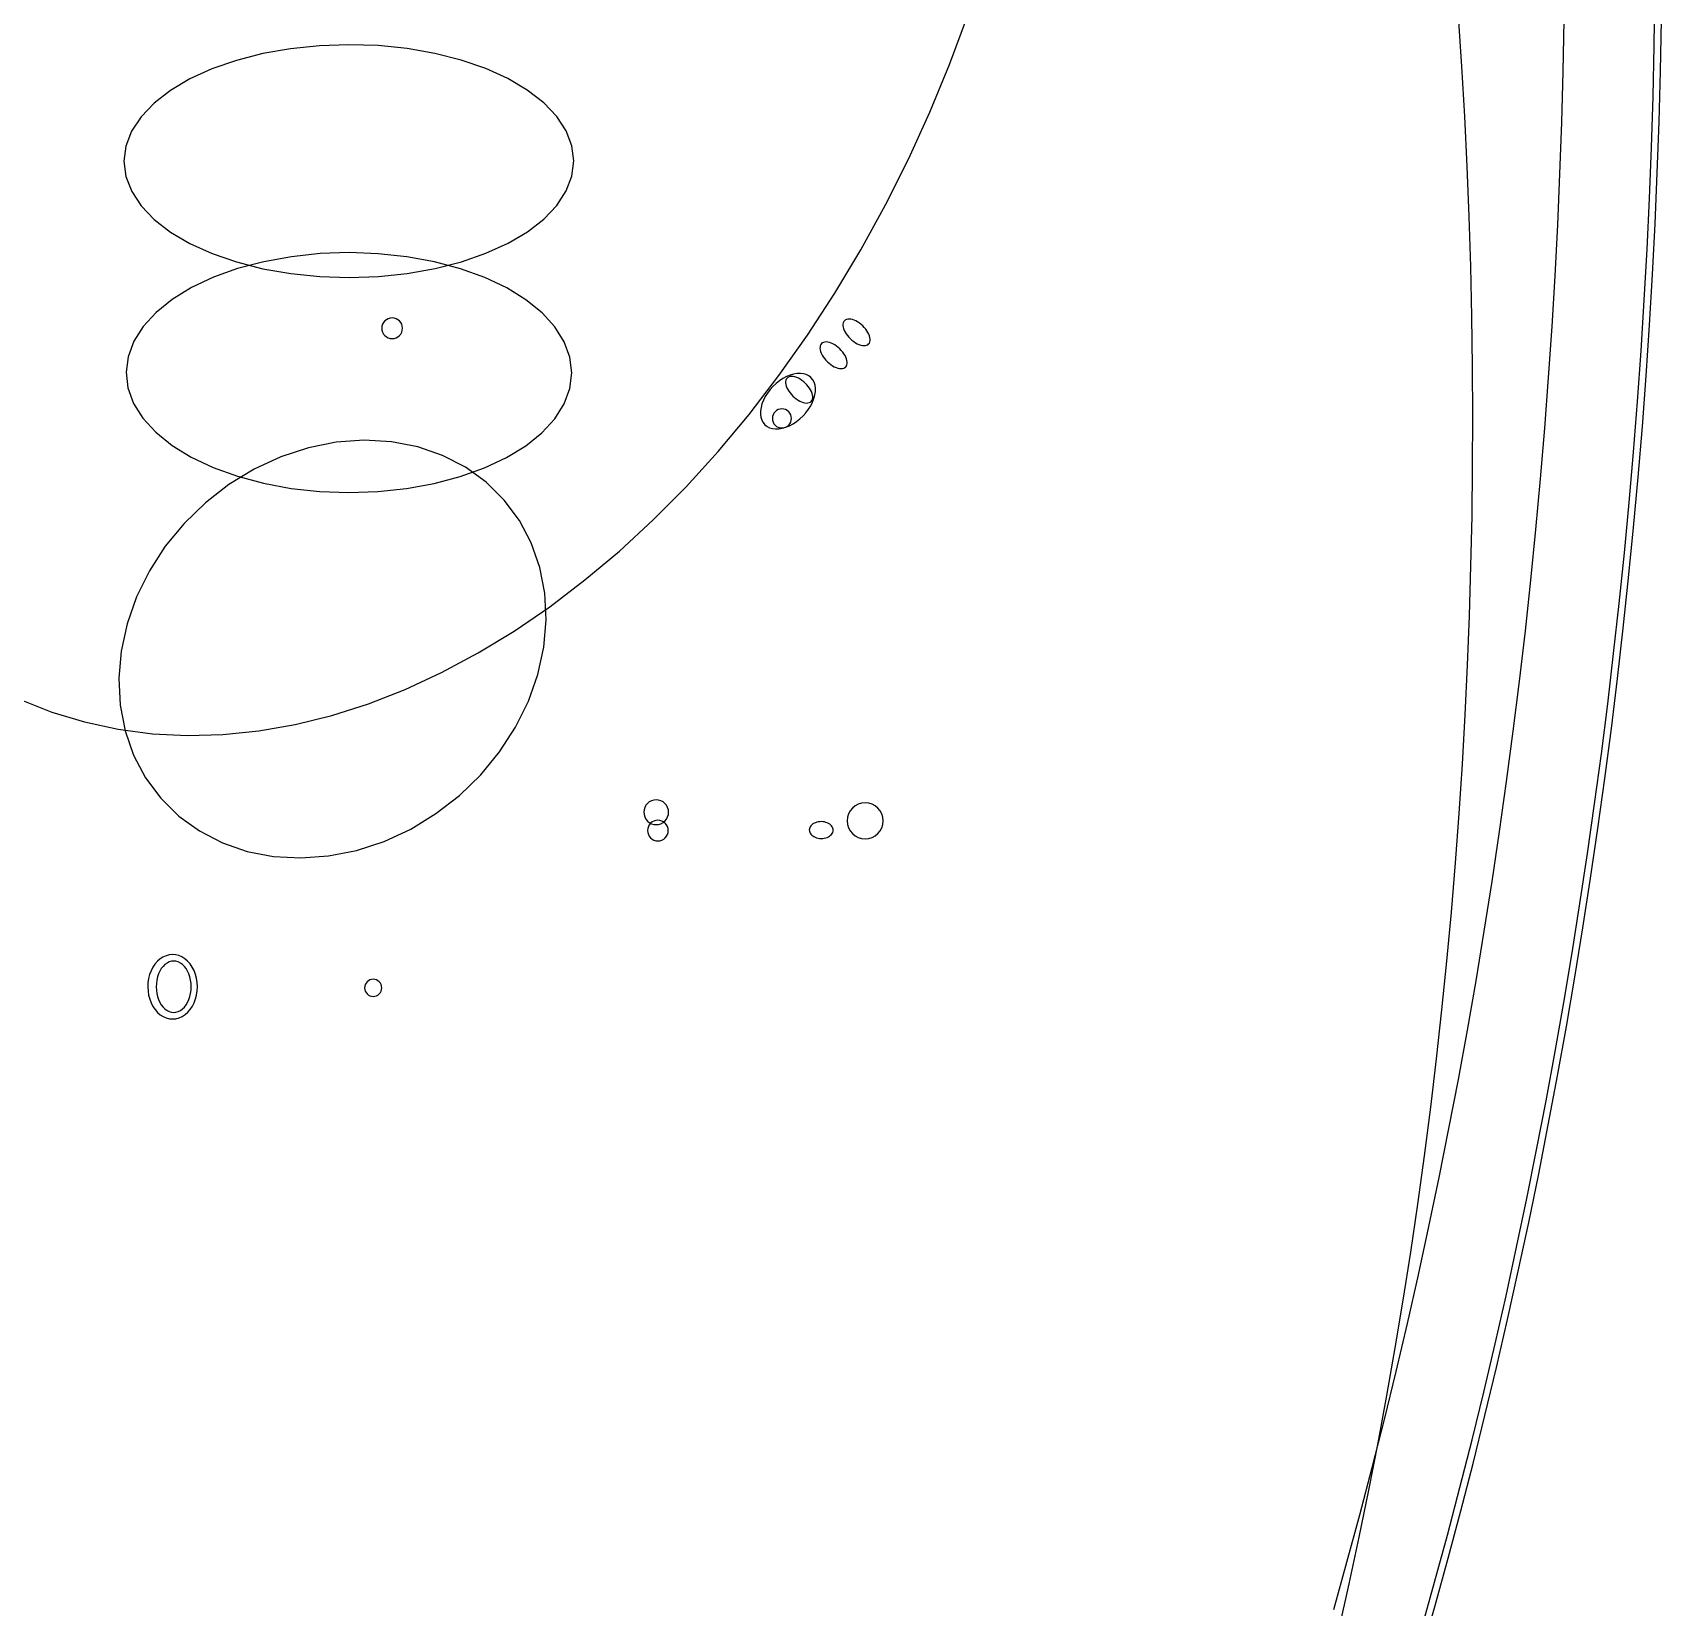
# Model space of a CAD drawing. Extents: x -1 to 217, y -22 to 302.
# Drawn here: x 157 to 217.1, y 77.4 to 135.4 of the extents above; entities that cross this region are included whole.
import ezdxf

# ---------------------------------------------------------------- set-up
doc = ezdxf.new("R2010")
doc.units = 0

msp = doc.modelspace()

# ---------------------------------------------------------------- linework, layer by layer
at = {"layer": 'CIRCLES'}
for p, q in [((169.89, 124.598), (169.883, 124.523)), ((169.883, 124.523), (169.89, 124.449)), ((169.912, 124.67), (169.89, 124.598)), ((169.89, 124.449), (169.912, 124.377)), ((169.947, 124.736), (169.912, 124.67)), ((169.912, 124.377), (169.947, 124.311)), ((169.995, 124.793), (169.947, 124.736)), ((170.053, 124.841), (169.995, 124.793)), ((170.119, 124.876), (170.053, 124.841)), ((170.19, 124.898), (170.119, 124.876)), ((170.265, 124.905), (170.19, 124.898)), ((170.339, 124.898), (170.265, 124.905)), ((170.411, 124.876), (170.339, 124.898)), ((170.477, 124.841), (170.411, 124.876)), ((170.534, 124.793), (170.477, 124.841)), ((170.582, 124.736), (170.534, 124.793)), ((170.617, 124.67), (170.582, 124.736)), ((170.582, 124.311), (170.617, 124.377)), ((170.639, 124.598), (170.617, 124.67)), ((170.617, 124.377), (170.639, 124.449)), ((170.646, 124.523), (170.639, 124.598)), ((170.639, 124.449), (170.646, 124.523)), ((169.947, 124.311), (169.995, 124.254)), ((169.995, 124.254), (170.053, 124.206)), ((170.053, 124.206), (170.119, 124.171)), ((170.119, 124.171), (170.19, 124.149)), ((170.19, 124.149), (170.265, 124.142)), ((170.265, 124.142), (170.339, 124.149)), ((170.339, 124.149), (170.411, 124.171)), ((170.411, 124.171), (170.477, 124.206)), ((170.477, 124.206), (170.534, 124.254)), ((170.534, 124.254), (170.582, 124.311)), ((184.311, 121.335), (184.291, 121.269)), ((184.344, 121.396), (184.311, 121.335)), ((184.388, 121.449), (184.344, 121.396)), ((184.441, 121.493), (184.388, 121.449)), ((184.502, 121.526), (184.441, 121.493)), ((184.568, 121.546), (184.502, 121.526)), ((184.637, 121.553), (184.568, 121.546)), ((184.706, 121.546), (184.637, 121.553)), ((184.772, 121.526), (184.706, 121.546)), ((184.833, 121.493), (184.772, 121.526)), ((184.886, 121.449), (184.833, 121.493)), ((184.93, 121.396), (184.886, 121.449)), ((184.962, 121.335), (184.93, 121.396)), ((184.982, 121.269), (184.962, 121.335)), ((184.291, 121.269), (184.285, 121.2)), ((184.285, 121.2), (184.291, 121.132)), ((184.291, 121.132), (184.311, 121.066)), ((184.311, 121.066), (184.344, 121.005)), ((184.344, 121.005), (184.388, 120.951)), ((184.388, 120.951), (184.441, 120.907)), ((184.441, 120.907), (184.502, 120.875)), ((184.502, 120.875), (184.568, 120.855)), ((184.568, 120.855), (184.637, 120.848)), ((184.637, 120.848), (184.706, 120.855)), ((184.706, 120.855), (184.772, 120.875)), ((184.772, 120.875), (184.833, 120.907)), ((184.833, 120.907), (184.886, 120.951)), ((184.886, 120.951), (184.93, 121.005)), ((184.93, 121.005), (184.962, 121.066)), ((184.962, 121.066), (184.982, 121.132)), ((184.989, 121.2), (184.982, 121.269)), ((184.982, 121.132), (184.989, 121.2)), ((179.621, 106.934), (179.578, 106.855)), ((179.678, 107.004), (179.621, 106.934)), ((179.747, 107.061), (179.678, 107.004)), ((179.826, 107.103), (179.747, 107.061)), ((179.912, 107.129), (179.826, 107.103)), ((180.001, 107.138), (179.912, 107.129)), ((180.091, 107.129), (180.001, 107.138)), ((180.177, 107.103), (180.091, 107.129)), ((180.256, 107.061), (180.177, 107.103)), ((180.325, 107.004), (180.256, 107.061)), ((180.382, 106.934), (180.325, 107.004)), ((180.424, 106.855), (180.382, 106.934)), ((187.337, 106.915), (187.236, 106.832)), ((187.452, 106.976), (187.337, 106.915)), ((187.576, 107.014), (187.452, 106.976)), ((187.706, 107.027), (187.576, 107.014)), ((187.836, 107.014), (187.706, 107.027)), ((187.96, 106.976), (187.836, 107.014)), ((188.075, 106.915), (187.96, 106.976)), ((188.176, 106.832), (188.075, 106.915)), ((179.552, 106.769), (179.543, 106.68)), ((179.543, 106.68), (179.552, 106.591)), ((179.578, 106.855), (179.552, 106.769)), ((179.552, 106.591), (179.578, 106.505)), ((179.578, 106.505), (179.621, 106.426)), ((179.621, 106.426), (179.678, 106.356)), ((179.678, 106.356), (179.747, 106.299)), ((179.853, 106.32), (179.795, 106.272)), ((179.919, 106.355), (179.853, 106.32)), ((179.99, 106.377), (179.919, 106.355)), ((180.065, 106.384), (179.99, 106.377)), ((180.139, 106.377), (180.065, 106.384)), ((180.211, 106.355), (180.139, 106.377)), ((180.277, 106.32), (180.211, 106.355)), ((180.256, 106.299), (180.325, 106.356)), ((180.335, 106.272), (180.277, 106.32)), ((180.325, 106.356), (180.382, 106.426)), ((180.382, 106.426), (180.424, 106.505)), ((180.45, 106.769), (180.424, 106.855)), ((180.424, 106.505), (180.45, 106.591)), ((180.459, 106.68), (180.45, 106.769)), ((180.45, 106.591), (180.459, 106.68)), ((187.054, 106.492), (187.042, 106.362)), ((187.042, 106.362), (187.054, 106.233)), ((187.092, 106.617), (187.054, 106.492)), ((187.154, 106.732), (187.092, 106.617)), ((187.236, 106.832), (187.154, 106.732)), ((188.258, 106.732), (188.176, 106.832)), ((188.32, 106.617), (188.258, 106.732)), ((188.358, 106.492), (188.32, 106.617)), ((188.37, 106.362), (188.358, 106.492)), ((188.358, 106.233), (188.37, 106.362)), ((179.691, 106.077), (179.683, 106.003)), ((179.683, 106.003), (179.691, 105.928)), ((179.712, 106.149), (179.691, 106.077)), ((179.691, 105.928), (179.712, 105.857)), ((179.748, 106.215), (179.712, 106.149)), ((179.712, 105.857), (179.748, 105.791)), ((179.747, 106.299), (179.826, 106.257)), ((179.795, 106.272), (179.748, 106.215)), ((179.748, 105.791), (179.795, 105.733)), ((179.795, 105.733), (179.853, 105.685)), ((179.826, 106.257), (179.912, 106.231)), ((179.912, 106.231), (180.001, 106.222)), ((180.001, 106.222), (180.091, 106.231)), ((180.091, 106.231), (180.177, 106.257)), ((180.177, 106.257), (180.256, 106.299)), ((180.277, 105.685), (180.335, 105.733)), ((180.382, 106.215), (180.335, 106.272)), ((180.335, 105.733), (180.382, 105.791)), ((180.417, 106.149), (180.382, 106.215)), ((180.382, 105.791), (180.417, 105.857)), ((180.439, 106.077), (180.417, 106.149)), ((180.417, 105.857), (180.439, 105.928)), ((180.446, 106.003), (180.439, 106.077)), ((180.439, 105.928), (180.446, 106.003)), ((187.054, 106.233), (187.092, 106.108)), ((187.092, 106.108), (187.154, 105.993)), ((187.154, 105.993), (187.236, 105.893)), ((187.236, 105.893), (187.337, 105.81)), ((187.337, 105.81), (187.452, 105.749)), ((187.452, 105.749), (187.576, 105.711)), ((187.576, 105.711), (187.706, 105.698)), ((187.706, 105.698), (187.836, 105.711)), ((187.836, 105.711), (187.96, 105.749)), ((187.96, 105.749), (188.075, 105.81)), ((188.075, 105.81), (188.176, 105.893)), ((188.176, 105.893), (188.258, 105.993)), ((188.258, 105.993), (188.32, 106.108)), ((188.32, 106.108), (188.358, 106.233)), ((179.853, 105.685), (179.919, 105.65)), ((179.919, 105.65), (179.99, 105.628)), ((179.99, 105.628), (180.065, 105.621)), ((180.065, 105.621), (180.139, 105.628)), ((180.139, 105.628), (180.211, 105.65)), ((180.211, 105.65), (180.277, 105.685)), ((169.273, 100.325), (169.255, 100.265)), ((169.302, 100.379), (169.273, 100.325)), ((169.342, 100.428), (169.302, 100.379)), ((169.39, 100.467), (169.342, 100.428)), ((169.445, 100.496), (169.39, 100.467)), ((169.504, 100.514), (169.445, 100.496)), ((169.566, 100.521), (169.504, 100.514)), ((169.628, 100.514), (169.566, 100.521)), ((169.688, 100.496), (169.628, 100.514)), ((169.743, 100.467), (169.688, 100.496)), ((169.791, 100.428), (169.743, 100.467)), ((169.83, 100.379), (169.791, 100.428)), ((169.86, 100.325), (169.83, 100.379)), ((169.878, 100.265), (169.86, 100.325)), ((169.255, 100.265), (169.249, 100.203)), ((169.249, 100.203), (169.255, 100.141)), ((169.255, 100.141), (169.273, 100.081)), ((169.273, 100.081), (169.302, 100.027)), ((169.302, 100.027), (169.342, 99.978)), ((169.342, 99.978), (169.39, 99.939)), ((169.39, 99.939), (169.445, 99.91)), ((169.445, 99.91), (169.504, 99.892)), ((169.504, 99.892), (169.566, 99.885)), ((169.566, 99.885), (169.628, 99.892)), ((169.628, 99.892), (169.688, 99.91)), ((169.688, 99.91), (169.743, 99.939)), ((169.743, 99.939), (169.791, 99.978)), ((169.791, 99.978), (169.83, 100.027)), ((169.83, 100.027), (169.86, 100.081)), ((169.86, 100.081), (169.878, 100.141)), ((169.884, 100.203), (169.878, 100.265)), ((169.878, 100.141), (169.884, 100.203))]:
    msp.add_line(p, q, dxfattribs=at)
at = {"layer": 'ELLIPSES'}
for p, q in [((216.801, 134.941), (216.83, 136.819)), ((190.819, 134.246), (191.483, 136.031)), ((209.71, 134.182), (209.589, 136.027)), ((213.445, 133.989), (213.483, 135.874)), ((217.03, 134.006), (217.067, 135.883)), ((165.494, 134.651), (164.521, 134.402)), ((166.521, 134.832), (165.494, 134.651)), ((167.585, 134.943), (166.521, 134.832)), ((168.668, 134.98), (167.585, 134.943)), ((169.75, 134.945), (168.668, 134.98)), ((170.814, 134.836), (169.75, 134.945)), ((171.842, 134.657), (170.814, 134.836)), ((172.815, 134.409), (171.842, 134.657)), ((216.756, 133.064), (216.801, 134.941)), ((163.619, 134.089), (162.804, 133.718)), ((164.521, 134.402), (163.619, 134.089)), ((173.718, 134.098), (172.815, 134.409)), ((174.534, 133.729), (173.718, 134.098)), ((190.091, 132.487), (190.819, 134.246)), ((209.816, 132.336), (209.71, 134.182)), ((213.393, 132.106), (213.445, 133.989)), ((216.978, 132.13), (217.03, 134.006)), ((162.804, 133.718), (162.089, 133.295)), ((175.249, 133.307), (174.534, 133.729)), ((161.486, 132.828), (161.007, 132.324)), ((162.089, 133.295), (161.486, 132.828)), ((175.853, 132.841), (175.249, 133.307)), ((176.333, 132.338), (175.853, 132.841)), ((216.698, 131.187), (216.756, 133.064)), ((161.007, 132.324), (160.659, 131.792)), ((176.682, 131.807), (176.333, 132.338)), ((189.302, 130.76), (190.091, 132.487)), ((209.905, 130.491), (209.816, 132.336)), ((160.659, 131.792), (160.448, 131.242)), ((176.894, 131.257), (176.682, 131.807)), ((213.325, 130.224), (213.393, 132.106)), ((216.912, 130.255), (216.978, 132.13)), ((160.448, 131.242), (160.377, 130.681)), ((176.966, 130.697), (176.894, 131.257)), ((216.624, 129.312), (216.698, 131.187)), ((160.377, 130.681), (160.449, 130.121)), ((176.895, 130.136), (176.966, 130.697)), ((188.454, 129.07), (189.302, 130.76)), ((209.979, 128.645), (209.905, 130.491)), ((160.449, 130.121), (160.661, 129.571)), ((176.684, 129.586), (176.895, 130.136)), ((213.243, 128.343), (213.325, 130.224)), ((216.832, 128.381), (216.912, 130.255)), ((160.661, 129.571), (161.01, 129.04)), ((176.336, 129.054), (176.684, 129.586)), ((216.536, 127.438), (216.624, 129.312)), ((161.01, 129.04), (161.49, 128.537)), ((161.49, 128.537), (162.094, 128.07)), ((175.254, 128.082), (175.857, 128.55)), ((175.857, 128.55), (176.336, 129.054)), ((187.549, 127.422), (188.454, 129.07)), ((210.036, 126.801), (209.979, 128.645)), ((162.094, 128.07), (162.809, 127.649)), ((174.539, 127.66), (175.254, 128.082)), ((213.146, 126.463), (213.243, 128.343)), ((216.736, 126.508), (216.832, 128.381)), ((162.809, 127.649), (163.625, 127.28)), ((173.724, 127.289), (174.539, 127.66)), ((186.592, 125.821), (187.549, 127.422)), ((216.433, 125.566), (216.536, 127.438)), ((163.625, 127.28), (164.528, 126.969)), ((164.528, 126.969), (165.501, 126.721)), ((165.533, 126.979), (164.568, 126.725)), ((166.551, 127.164), (165.533, 126.979)), ((167.605, 127.276), (166.551, 127.164)), ((168.678, 127.312), (167.605, 127.276)), ((169.751, 127.273), (168.678, 127.312)), ((170.805, 127.159), (169.751, 127.273)), ((171.823, 126.972), (170.805, 127.159)), ((170.822, 126.546), (171.849, 126.727)), ((172.786, 126.715), (171.823, 126.972)), ((171.849, 126.727), (172.822, 126.976)), ((172.822, 126.976), (173.724, 127.289)), ((210.078, 124.957), (210.036, 126.801)), ((163.674, 126.404), (162.865, 126.024)), ((164.568, 126.725), (163.674, 126.404)), ((165.501, 126.721), (166.529, 126.542)), ((166.529, 126.542), (167.593, 126.433)), ((167.593, 126.433), (168.675, 126.397)), ((168.675, 126.397), (169.758, 126.435)), ((169.758, 126.435), (170.822, 126.546)), ((173.68, 126.392), (172.786, 126.715)), ((174.488, 126.01), (173.68, 126.392)), ((213.034, 124.586), (213.146, 126.463)), ((216.627, 124.637), (216.736, 126.508)), ((162.156, 125.59), (161.558, 125.11)), ((162.865, 126.024), (162.156, 125.59)), ((175.196, 125.574), (174.488, 126.01)), ((175.793, 125.093), (175.196, 125.574)), ((185.583, 124.272), (186.592, 125.821)), ((216.316, 123.696), (216.433, 125.566)), ((161.558, 125.11), (161.082, 124.592)), ((176.267, 124.573), (175.793, 125.093)), ((210.103, 123.114), (210.078, 124.957)), ((161.082, 124.592), (160.736, 124.044)), ((176.612, 124.025), (176.267, 124.573)), ((186.888, 124.68), (186.887, 124.628)), ((186.887, 124.628), (186.895, 124.571)), ((186.898, 124.728), (186.888, 124.68)), ((186.895, 124.571), (186.911, 124.51)), ((186.916, 124.769), (186.898, 124.728)), ((186.911, 124.51), (186.935, 124.447)), ((186.942, 124.804), (186.916, 124.769)), ((186.935, 124.447), (186.967, 124.384)), ((186.976, 124.832), (186.942, 124.804)), ((186.967, 124.384), (187.006, 124.319)), ((187.016, 124.851), (186.976, 124.832)), ((187.063, 124.863), (187.016, 124.851)), ((187.116, 124.866), (187.063, 124.863)), ((187.173, 124.86), (187.116, 124.866)), ((187.234, 124.847), (187.173, 124.86)), ((187.298, 124.825), (187.234, 124.847)), ((187.363, 124.796), (187.298, 124.825)), ((187.429, 124.759), (187.363, 124.796)), ((187.494, 124.716), (187.429, 124.759)), ((187.557, 124.667), (187.494, 124.716)), ((187.617, 124.613), (187.557, 124.667)), ((187.673, 124.555), (187.617, 124.613)), ((187.725, 124.494), (187.673, 124.555)), ((187.771, 124.431), (187.725, 124.494)), ((187.81, 124.367), (187.771, 124.431)), ((187.842, 124.303), (187.81, 124.367)), ((212.907, 122.71), (213.034, 124.586)), ((216.502, 122.769), (216.627, 124.637)), ((160.736, 124.044), (160.526, 123.477)), ((176.821, 123.458), (176.612, 124.025)), ((184.527, 122.779), (185.583, 124.272)), ((186.042, 123.834), (186.041, 123.781)), ((186.041, 123.781), (186.048, 123.724)), ((186.051, 123.881), (186.042, 123.834)), ((186.048, 123.724), (186.064, 123.664)), ((186.069, 123.923), (186.051, 123.881)), ((186.095, 123.957), (186.069, 123.923)), ((186.129, 123.985), (186.095, 123.957)), ((186.17, 124.004), (186.129, 123.985)), ((186.217, 124.016), (186.17, 124.004)), ((186.269, 124.019), (186.217, 124.016)), ((186.327, 124.014), (186.269, 124.019)), ((186.388, 124), (186.327, 124.014)), ((186.451, 123.979), (186.388, 124)), ((186.516, 123.949), (186.451, 123.979)), ((186.582, 123.913), (186.516, 123.949)), ((186.647, 123.87), (186.582, 123.913)), ((186.71, 123.821), (186.647, 123.87)), ((186.77, 123.767), (186.71, 123.821)), ((186.827, 123.709), (186.77, 123.767)), ((187.006, 124.319), (187.052, 124.256)), ((187.052, 124.256), (187.104, 124.195)), ((187.104, 124.195), (187.16, 124.137)), ((187.16, 124.137), (187.22, 124.083)), ((187.22, 124.083), (187.283, 124.034)), ((187.283, 124.034), (187.348, 123.991)), ((187.348, 123.991), (187.414, 123.955)), ((187.414, 123.955), (187.479, 123.925)), ((187.479, 123.925), (187.543, 123.904)), ((187.543, 123.904), (187.604, 123.89)), ((187.604, 123.89), (187.661, 123.885)), ((187.661, 123.885), (187.714, 123.888)), ((187.714, 123.888), (187.761, 123.9)), ((187.761, 123.9), (187.801, 123.919)), ((187.801, 123.919), (187.835, 123.947)), ((187.835, 123.947), (187.861, 123.981)), ((187.866, 124.24), (187.842, 124.303)), ((187.861, 123.981), (187.879, 124.023)), ((187.882, 124.18), (187.866, 124.24)), ((187.879, 124.023), (187.889, 124.07)), ((187.89, 124.123), (187.882, 124.18)), ((187.889, 124.07), (187.89, 124.123)), ((160.526, 123.477), (160.455, 122.9)), ((176.891, 122.881), (176.821, 123.458)), ((186.064, 123.664), (186.089, 123.601)), ((186.089, 123.601), (186.121, 123.537)), ((186.121, 123.537), (186.16, 123.473)), ((186.16, 123.473), (186.205, 123.41)), ((186.205, 123.41), (186.257, 123.349)), ((186.257, 123.349), (186.313, 123.291)), ((186.313, 123.291), (186.374, 123.237)), ((186.374, 123.237), (186.437, 123.188)), ((186.437, 123.188), (186.502, 123.145)), ((186.502, 123.145), (186.567, 123.108)), ((186.878, 123.648), (186.827, 123.709)), ((186.924, 123.585), (186.878, 123.648)), ((186.963, 123.52), (186.924, 123.585)), ((186.995, 123.457), (186.963, 123.52)), ((186.988, 123.1), (187.015, 123.135)), ((187.019, 123.394), (186.995, 123.457)), ((187.015, 123.135), (187.032, 123.176)), ((187.035, 123.333), (187.019, 123.394)), ((187.032, 123.176), (187.042, 123.224)), ((187.043, 123.276), (187.035, 123.333)), ((187.042, 123.224), (187.043, 123.276)), ((216.184, 121.828), (216.316, 123.696)), ((160.455, 122.9), (160.524, 122.323)), ((176.82, 122.304), (176.891, 122.881)), ((183.426, 121.347), (184.527, 122.779)), ((184.543, 122.585), (184.42, 122.487)), ((184.672, 122.67), (184.543, 122.585)), ((184.804, 122.74), (184.672, 122.67)), ((184.772, 122.564), (184.771, 122.511)), ((184.781, 122.611), (184.772, 122.564)), ((184.799, 122.653), (184.781, 122.611)), ((184.825, 122.687), (184.799, 122.653)), ((184.936, 122.795), (184.804, 122.74)), ((184.859, 122.715), (184.825, 122.687)), ((184.9, 122.734), (184.859, 122.715)), ((184.947, 122.746), (184.9, 122.734)), ((185.068, 122.834), (184.936, 122.795)), ((184.999, 122.749), (184.947, 122.746)), ((185.057, 122.744), (184.999, 122.749)), ((185.118, 122.73), (185.057, 122.744)), ((185.195, 122.856), (185.068, 122.834)), ((185.181, 122.709), (185.118, 122.73)), ((185.246, 122.679), (185.181, 122.709)), ((185.318, 122.86), (185.195, 122.856)), ((185.312, 122.643), (185.246, 122.679)), ((185.377, 122.6), (185.312, 122.643)), ((185.432, 122.847), (185.318, 122.86)), ((185.44, 122.551), (185.377, 122.6)), ((185.536, 122.816), (185.432, 122.847)), ((185.5, 122.497), (185.44, 122.551)), ((185.629, 122.768), (185.536, 122.816)), ((185.709, 122.705), (185.629, 122.768)), ((185.774, 122.627), (185.709, 122.705)), ((185.824, 122.535), (185.774, 122.627)), ((185.857, 122.431), (185.824, 122.535)), ((186.567, 123.108), (186.632, 123.079)), ((186.632, 123.079), (186.696, 123.057)), ((186.696, 123.057), (186.757, 123.044)), ((186.757, 123.044), (186.814, 123.038)), ((186.814, 123.038), (186.867, 123.041)), ((186.867, 123.041), (186.914, 123.053)), ((186.914, 123.053), (186.955, 123.072)), ((186.955, 123.072), (186.988, 123.1)), ((210.112, 121.273), (210.103, 123.114)), ((212.765, 120.837), (212.907, 122.71)), ((216.363, 120.902), (216.502, 122.769)), ((160.524, 122.323), (160.733, 121.756)), ((176.61, 121.737), (176.82, 122.304)), ((184.022, 122.005), (183.954, 121.871)), ((184.104, 122.135), (184.022, 122.005)), ((184.198, 122.261), (184.104, 122.135)), ((184.305, 122.379), (184.198, 122.261)), ((184.42, 122.487), (184.305, 122.379)), ((184.771, 122.511), (184.778, 122.454)), ((184.778, 122.454), (184.794, 122.394)), ((184.794, 122.394), (184.819, 122.331)), ((184.819, 122.331), (184.851, 122.267)), ((184.851, 122.267), (184.89, 122.203)), ((184.89, 122.203), (184.935, 122.14)), ((184.935, 122.14), (184.987, 122.079)), ((184.987, 122.079), (185.043, 122.021)), ((185.043, 122.021), (185.104, 121.967)), ((185.104, 121.967), (185.167, 121.918)), ((185.557, 122.439), (185.5, 122.497)), ((185.608, 122.378), (185.557, 122.439)), ((185.654, 122.315), (185.608, 122.378)), ((185.693, 122.25), (185.654, 122.315)), ((185.725, 122.187), (185.693, 122.25)), ((185.749, 122.124), (185.725, 122.187)), ((185.765, 122.063), (185.749, 122.124)), ((185.762, 121.906), (185.772, 121.954)), ((185.773, 122.006), (185.765, 122.063)), ((185.765, 121.801), (185.817, 121.935)), ((185.772, 121.954), (185.773, 122.006)), ((185.817, 121.935), (185.853, 122.067)), ((185.853, 122.067), (185.871, 122.195)), ((185.873, 122.317), (185.857, 122.431)), ((185.871, 122.195), (185.873, 122.317)), ((160.733, 121.756), (161.078, 121.208)), ((176.263, 121.189), (176.61, 121.737)), ((182.284, 119.98), (183.426, 121.347)), ((183.848, 121.477), (183.847, 121.355)), ((183.847, 121.355), (183.863, 121.241)), ((183.867, 121.605), (183.848, 121.477)), ((183.902, 121.738), (183.867, 121.605)), ((183.954, 121.871), (183.902, 121.738)), ((185.167, 121.918), (185.232, 121.875)), ((185.232, 121.875), (185.297, 121.838)), ((185.297, 121.838), (185.362, 121.809)), ((185.362, 121.809), (185.426, 121.787)), ((185.415, 121.294), (185.521, 121.412)), ((185.426, 121.787), (185.487, 121.774)), ((185.487, 121.774), (185.544, 121.768)), ((185.521, 121.412), (185.615, 121.537)), ((185.544, 121.768), (185.597, 121.771)), ((185.597, 121.771), (185.644, 121.783)), ((185.615, 121.537), (185.697, 121.668)), ((185.644, 121.783), (185.685, 121.802)), ((185.685, 121.802), (185.718, 121.83)), ((185.697, 121.668), (185.765, 121.801)), ((185.718, 121.83), (185.745, 121.865)), ((185.745, 121.865), (185.762, 121.906)), ((216.037, 119.962), (216.184, 121.828)), ((161.078, 121.208), (161.553, 120.688)), ((175.787, 120.671), (176.263, 121.189)), ((183.863, 121.241), (183.896, 121.137)), ((183.896, 121.137), (183.945, 121.045)), ((183.945, 121.045), (184.01, 120.967)), ((184.01, 120.967), (184.09, 120.904)), ((184.09, 120.904), (184.183, 120.856)), ((184.183, 120.856), (184.287, 120.826)), ((184.287, 120.826), (184.402, 120.812)), ((184.402, 120.812), (184.524, 120.817)), ((184.524, 120.817), (184.651, 120.838)), ((184.651, 120.838), (184.783, 120.877)), ((184.783, 120.877), (184.916, 120.932)), ((184.916, 120.932), (185.047, 121.002)), ((185.047, 121.002), (185.176, 121.087)), ((185.176, 121.087), (185.299, 121.185)), ((185.299, 121.185), (185.415, 121.294)), ((210.106, 119.433), (210.112, 121.273)), ((212.608, 118.967), (212.765, 120.837)), ((216.209, 119.038), (216.363, 120.902)), ((161.553, 120.688), (162.15, 120.207)), ((162.15, 120.207), (162.858, 119.771)), ((168.204, 120.322), (167.175, 120.116)), ((169.231, 120.397), (168.204, 120.322)), ((170.238, 120.341), (169.231, 120.397)), ((171.207, 120.154), (170.238, 120.341)), ((172.123, 119.839), (171.207, 120.154)), ((174.48, 119.757), (175.189, 120.191)), ((175.189, 120.191), (175.787, 120.671)), ((162.858, 119.771), (163.666, 119.389)), ((166.161, 119.783), (165.179, 119.329)), ((167.175, 120.116), (166.161, 119.783)), ((172.97, 119.401), (172.123, 119.839)), ((173.671, 119.377), (174.48, 119.757)), ((181.103, 118.683), (182.284, 119.98)), ((215.876, 118.099), (216.037, 119.962)), ((163.666, 119.389), (164.559, 119.066)), ((165.179, 119.329), (164.247, 118.762)), ((164.559, 119.066), (165.523, 118.809)), ((171.813, 118.802), (172.777, 119.056)), ((172.777, 119.056), (173.671, 119.377)), ((173.732, 118.85), (172.97, 119.401)), ((210.083, 117.595), (210.106, 119.433)), ((212.436, 117.099), (212.608, 118.967)), ((216.041, 117.177), (216.209, 119.038)), ((164.247, 118.762), (163.38, 118.09)), ((165.523, 118.809), (166.541, 118.622)), ((166.541, 118.622), (167.595, 118.508)), ((167.595, 118.508), (168.667, 118.469)), ((168.667, 118.469), (169.74, 118.505)), ((169.74, 118.505), (170.795, 118.617)), ((170.795, 118.617), (171.813, 118.802)), ((174.398, 118.192), (173.732, 118.85)), ((179.889, 117.458), (181.103, 118.683)), ((163.38, 118.09), (162.594, 117.327)), ((174.955, 117.441), (174.398, 118.192)), ((215.7, 116.239), (215.876, 118.099)), ((162.594, 117.327), (161.901, 116.484)), ((175.394, 116.608), (174.955, 117.441)), ((178.644, 116.31), (179.889, 117.458)), ((210.044, 115.76), (210.083, 117.595)), ((215.858, 115.319), (216.041, 117.177)), ((175.708, 115.709), (175.394, 116.608)), ((212.25, 115.235), (212.436, 117.099)), ((161.901, 116.484), (161.313, 115.576)), ((177.372, 115.243), (178.644, 116.31)), ((215.51, 114.382), (215.7, 116.239)), ((161.313, 115.576), (160.841, 114.619)), ((175.891, 114.758), (175.708, 115.709)), ((209.989, 113.927), (210.044, 115.76)), ((215.661, 113.464), (215.858, 115.319)), ((175.94, 113.771), (175.891, 114.758)), ((176.076, 114.258), (177.372, 115.243)), ((212.049, 113.374), (212.25, 115.235)), ((160.841, 114.619), (160.493, 113.629)), ((174.762, 113.36), (176.076, 114.258)), ((215.305, 112.528), (215.51, 114.382)), ((160.493, 113.629), (160.274, 112.623)), ((175.854, 112.767), (175.94, 113.771)), ((209.918, 112.097), (209.989, 113.927)), ((173.432, 112.551), (174.762, 113.36)), ((211.833, 111.517), (212.049, 113.374)), ((215.449, 111.613), (215.661, 113.464)), ((160.274, 112.623), (160.188, 111.618)), ((172.09, 111.833), (173.432, 112.551)), ((175.635, 111.761), (175.854, 112.767)), ((215.086, 110.678), (215.305, 112.528)), ((170.741, 111.209), (172.09, 111.833)), ((175.287, 110.771), (175.635, 111.761)), ((209.831, 110.27), (209.918, 112.097)), ((160.188, 111.618), (160.237, 110.631)), ((169.388, 110.68), (170.741, 111.209)), ((211.602, 109.664), (211.833, 111.517)), ((215.223, 109.765), (215.449, 111.613)), ((156.553, 110.837), (157.722, 110.374)), ((160.237, 110.631), (160.42, 109.68)), ((168.037, 110.248), (169.388, 110.68)), ((174.815, 109.813), (175.287, 110.771)), ((214.852, 108.832), (215.086, 110.678)), ((157.722, 110.374), (158.926, 110.009)), ((158.926, 110.009), (160.162, 109.743)), ((165.351, 109.679), (166.689, 109.914)), ((166.689, 109.914), (168.037, 110.248)), ((209.728, 108.447), (209.831, 110.27)), ((160.162, 109.743), (161.427, 109.576)), ((160.42, 109.68), (160.734, 108.781)), ((161.427, 109.576), (162.716, 109.51)), ((162.716, 109.51), (164.025, 109.545)), ((164.025, 109.545), (165.351, 109.679)), ((174.227, 108.906), (174.815, 109.813)), ((211.357, 107.815), (211.602, 109.664)), ((214.982, 107.922), (215.223, 109.765)), ((160.734, 108.781), (161.173, 107.948)), ((173.534, 108.063), (174.227, 108.906)), ((214.604, 106.99), (214.852, 108.832)), ((209.61, 106.627), (209.728, 108.447)), ((161.173, 107.948), (161.73, 107.197)), ((172.748, 107.299), (173.534, 108.063)), ((211.097, 105.971), (211.357, 107.815)), ((214.727, 106.083), (214.982, 107.922)), ((161.73, 107.197), (162.396, 106.54)), ((171.881, 106.627), (172.748, 107.299)), ((214.341, 105.153), (214.604, 106.99)), ((162.396, 106.54), (163.158, 105.988)), ((170.949, 106.06), (171.881, 106.627)), ((185.922, 106.311), (185.871, 106.294)), ((185.977, 106.324), (185.922, 106.311)), ((186.034, 106.331), (185.977, 106.324)), ((186.091, 106.333), (186.034, 106.331)), ((186.148, 106.33), (186.091, 106.333)), ((186.205, 106.321), (186.148, 106.33)), ((186.259, 106.307), (186.205, 106.321)), ((186.311, 106.289), (186.259, 106.307)), ((209.475, 104.811), (209.61, 106.627)), ((163.158, 105.988), (164.005, 105.551)), ((169.967, 105.606), (170.949, 106.06)), ((185.652, 106.068), (185.647, 106.028)), ((185.647, 106.028), (185.651, 105.987)), ((185.651, 105.987), (185.661, 105.948)), ((185.663, 106.108), (185.652, 106.068)), ((185.661, 105.948), (185.679, 105.909)), ((185.682, 106.146), (185.663, 106.108)), ((185.679, 105.909), (185.704, 105.872)), ((185.708, 106.182), (185.682, 106.146)), ((185.704, 105.872), (185.736, 105.838)), ((185.74, 106.216), (185.708, 106.182)), ((185.736, 105.838), (185.774, 105.807)), ((185.779, 106.246), (185.74, 106.216)), ((185.774, 105.807), (185.817, 105.78)), ((185.822, 106.272), (185.779, 106.246)), ((185.817, 105.78), (185.864, 105.757)), ((185.871, 106.294), (185.822, 106.272)), ((185.864, 105.757), (185.916, 105.738)), ((185.916, 105.738), (185.97, 105.724)), ((185.97, 105.724), (186.026, 105.716)), ((186.026, 105.716), (186.084, 105.712)), ((186.084, 105.712), (186.141, 105.714)), ((186.141, 105.714), (186.198, 105.722)), ((186.198, 105.722), (186.252, 105.734)), ((186.252, 105.734), (186.304, 105.751)), ((186.304, 105.751), (186.352, 105.773)), ((186.358, 106.266), (186.311, 106.289)), ((186.352, 105.773), (186.396, 105.8)), ((186.401, 106.238), (186.358, 106.266)), ((186.396, 105.8), (186.434, 105.83)), ((186.439, 106.207), (186.401, 106.238)), ((186.434, 105.83), (186.467, 105.863)), ((186.47, 106.173), (186.439, 106.207)), ((186.467, 105.863), (186.492, 105.899)), ((186.495, 106.137), (186.47, 106.173)), ((186.492, 105.899), (186.511, 105.937)), ((186.513, 106.098), (186.495, 106.137)), ((186.511, 105.937), (186.523, 105.977)), ((186.524, 106.058), (186.513, 106.098)), ((186.523, 105.977), (186.527, 106.017)), ((186.527, 106.017), (186.524, 106.058)), ((210.823, 104.131), (211.097, 105.971)), ((214.457, 104.248), (214.727, 106.083)), ((164.005, 105.551), (164.921, 105.236)), ((164.921, 105.236), (165.89, 105.048)), ((167.924, 105.067), (168.953, 105.273)), ((168.953, 105.273), (169.967, 105.606)), ((214.064, 103.32), (214.341, 105.153)), ((165.89, 105.048), (166.897, 104.992)), ((166.897, 104.992), (167.924, 105.067)), ((209.324, 102.999), (209.475, 104.811)), ((210.533, 102.297), (210.823, 104.131)), ((214.174, 102.418), (214.457, 104.248)), ((213.773, 101.492), (214.064, 103.32)), ((209.157, 101.192), (209.324, 102.999)), ((210.23, 100.467), (210.533, 102.297)), ((213.876, 100.593), (214.174, 102.418)), ((161.441, 100.964), (161.375, 100.834)), ((161.519, 101.081), (161.441, 100.964)), ((161.609, 101.183), (161.519, 101.081)), ((161.708, 101.27), (161.609, 101.183)), ((161.754, 100.914), (161.699, 100.821)), ((161.815, 101.339), (161.708, 101.27)), ((161.818, 100.995), (161.754, 100.914)), ((161.928, 101.39), (161.815, 101.339)), ((161.888, 101.064), (161.818, 100.995)), ((161.964, 101.118), (161.888, 101.064)), ((162.045, 101.42), (161.928, 101.39)), ((162.044, 101.158), (161.964, 101.118)), ((162.127, 101.182), (162.044, 101.158)), ((162.165, 101.431), (162.045, 101.42)), ((162.211, 101.19), (162.127, 101.182)), ((162.284, 101.421), (162.165, 101.431)), ((162.295, 101.182), (162.211, 101.19)), ((162.402, 101.391), (162.284, 101.421)), ((162.378, 101.158), (162.295, 101.182)), ((162.458, 101.118), (162.378, 101.158)), ((162.515, 101.342), (162.402, 101.391)), ((162.534, 101.064), (162.458, 101.118)), ((162.623, 101.274), (162.515, 101.342)), ((162.604, 100.995), (162.534, 101.064)), ((162.668, 100.914), (162.604, 100.995)), ((162.722, 101.188), (162.623, 101.274)), ((162.723, 100.821), (162.668, 100.914)), ((162.813, 101.086), (162.722, 101.188)), ((162.892, 100.969), (162.813, 101.086)), ((162.959, 100.841), (162.892, 100.969)), ((208.974, 99.39), (209.157, 101.192)), ((213.467, 99.669), (213.773, 101.492)), ((161.262, 100.395), (161.255, 100.24)), ((161.284, 100.548), (161.262, 100.395)), ((161.322, 100.695), (161.284, 100.548)), ((161.375, 100.834), (161.322, 100.695)), ((161.571, 100.369), (161.565, 100.245)), ((161.587, 100.49), (161.571, 100.369)), ((161.614, 100.607), (161.587, 100.49)), ((161.652, 100.718), (161.614, 100.607)), ((161.699, 100.821), (161.652, 100.718)), ((162.77, 100.718), (162.723, 100.821)), ((162.808, 100.607), (162.77, 100.718)), ((162.835, 100.49), (162.808, 100.607)), ((162.851, 100.369), (162.835, 100.49)), ((162.857, 100.245), (162.851, 100.369)), ((163.013, 100.701), (162.959, 100.841)), ((163.052, 100.555), (163.013, 100.701)), ((163.076, 100.402), (163.052, 100.555)), ((163.084, 100.247), (163.076, 100.402)), ((209.912, 98.644), (210.23, 100.467)), ((213.563, 98.773), (213.876, 100.593)), ((161.255, 100.24), (161.263, 100.085)), ((161.263, 100.085), (161.287, 99.933)), ((161.287, 99.933), (161.326, 99.786)), ((161.326, 99.786), (161.379, 99.647)), ((161.565, 100.245), (161.571, 100.122)), ((161.571, 100.122), (161.587, 100.001)), ((161.587, 100.001), (161.614, 99.884)), ((161.614, 99.884), (161.652, 99.773)), ((161.652, 99.773), (161.699, 99.67)), ((162.723, 99.67), (162.77, 99.773)), ((162.77, 99.773), (162.808, 99.884)), ((162.808, 99.884), (162.835, 100.001)), ((162.835, 100.001), (162.851, 100.122)), ((162.851, 100.122), (162.857, 100.245)), ((162.964, 99.653), (163.016, 99.793)), ((163.016, 99.793), (163.054, 99.94)), ((163.054, 99.94), (163.077, 100.093)), ((163.077, 100.093), (163.084, 100.247)), ((161.379, 99.647), (161.446, 99.518)), ((161.446, 99.518), (161.526, 99.402)), ((161.526, 99.402), (161.616, 99.3)), ((161.616, 99.3), (161.716, 99.214)), ((161.699, 99.67), (161.754, 99.577)), ((161.716, 99.214), (161.824, 99.146)), ((161.754, 99.577), (161.818, 99.496)), ((161.818, 99.496), (161.888, 99.427)), ((161.824, 99.146), (161.937, 99.096)), ((161.888, 99.427), (161.964, 99.372)), ((161.964, 99.372), (162.044, 99.333)), ((162.044, 99.333), (162.127, 99.308)), ((162.127, 99.308), (162.211, 99.3)), ((162.211, 99.3), (162.295, 99.308)), ((162.295, 99.308), (162.378, 99.333)), ((162.378, 99.333), (162.458, 99.372)), ((162.411, 99.098), (162.524, 99.148)), ((162.458, 99.372), (162.534, 99.427)), ((162.524, 99.148), (162.631, 99.218)), ((162.534, 99.427), (162.604, 99.496)), ((162.604, 99.496), (162.668, 99.577)), ((162.631, 99.218), (162.73, 99.304)), ((162.668, 99.577), (162.723, 99.67)), ((162.73, 99.304), (162.82, 99.407)), ((162.82, 99.407), (162.898, 99.524)), ((162.898, 99.524), (162.964, 99.653)), ((208.776, 97.592), (208.974, 99.39)), ((213.147, 97.852), (213.467, 99.669)), ((161.937, 99.096), (162.055, 99.066)), ((162.055, 99.066), (162.174, 99.057)), ((162.174, 99.057), (162.293, 99.067)), ((162.293, 99.067), (162.411, 99.098)), ((209.579, 96.826), (209.912, 98.644)), ((213.237, 96.959), (213.563, 98.773)), ((208.561, 95.8), (208.776, 97.592)), ((212.813, 96.04), (213.147, 97.852)), ((209.232, 95.014), (209.579, 96.826)), ((212.896, 95.15), (213.237, 96.959)), ((208.331, 94.014), (208.561, 95.8)), ((212.465, 94.234), (212.813, 96.04)), ((208.871, 93.208), (209.232, 95.014)), ((212.541, 93.348), (212.896, 95.15)), ((208.085, 92.233), (208.331, 94.014)), ((212.103, 92.434), (212.465, 94.234)), ((208.495, 91.409), (208.871, 93.208)), ((212.173, 91.551), (212.541, 93.348)), ((207.823, 90.458), (208.085, 92.233)), ((211.727, 90.641), (212.103, 92.434)), ((208.105, 89.617), (208.495, 91.409)), ((211.79, 89.761), (212.173, 91.551)), ((207.546, 88.69), (207.823, 90.458)), ((211.336, 88.854), (211.727, 90.641)), ((207.701, 87.832), (208.105, 89.617)), ((211.393, 87.978), (211.79, 89.761)), ((207.253, 86.929), (207.546, 88.69)), ((210.932, 87.074), (211.336, 88.854)), ((207.283, 86.054), (207.701, 87.832)), ((210.982, 86.202), (211.393, 87.978)), ((206.944, 85.174), (207.253, 86.929)), ((210.514, 85.302), (210.932, 87.074)), ((206.85, 84.284), (207.283, 86.054)), ((210.558, 84.433), (210.982, 86.202)), ((210.082, 83.536), (210.514, 85.302)), ((206.619, 83.427), (206.944, 85.174)), ((206.404, 82.522), (206.85, 84.284)), ((210.119, 82.671), (210.558, 84.433)), ((209.636, 81.778), (210.082, 83.536)), ((206.28, 81.687), (206.619, 83.427)), ((205.944, 80.768), (206.404, 82.522)), ((209.667, 80.917), (210.119, 82.671)), ((205.924, 79.955), (206.28, 81.687)), ((209.176, 80.028), (209.636, 81.778)), ((205.469, 79.022), (205.944, 80.768)), ((209.202, 79.171), (209.667, 80.917)), ((205.553, 78.231), (205.924, 79.955)), ((208.703, 78.286), (209.176, 80.028)), ((204.982, 77.285), (205.469, 79.022)), ((208.722, 77.433), (209.202, 79.171)), ((205.167, 76.515), (205.553, 78.231)), ((208.216, 76.552), (208.703, 78.286)), ((208.229, 75.704), (208.722, 77.433))]:
    msp.add_line(p, q, dxfattribs=at)

doc.saveas('drawing.dxf')
